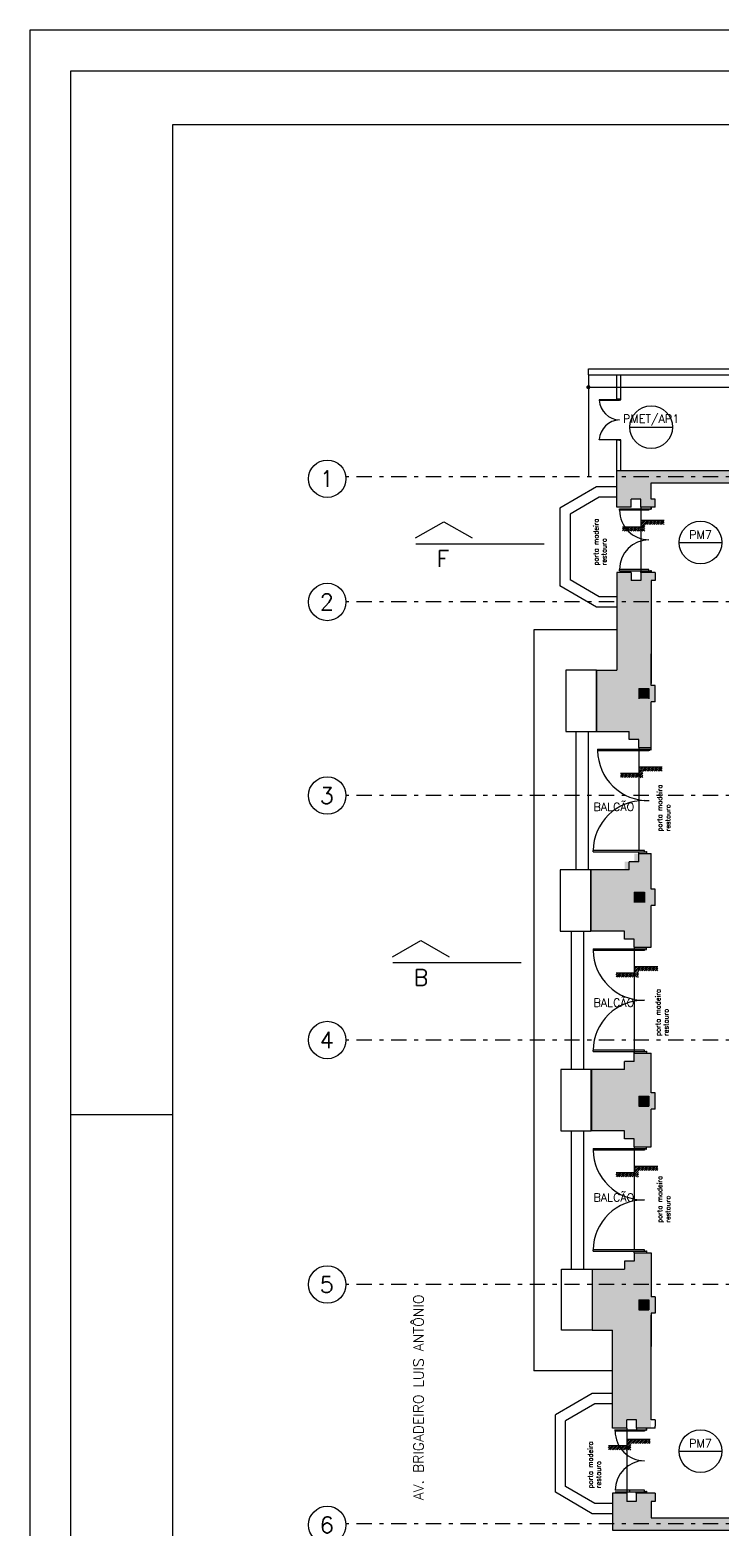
# Model space of a CAD drawing. Extents: x -14 to 107, y -33 to 53.
# Drawn here: x -13.7 to 3.3, y 16 to 52.81 of the extents above; entities that cross this region are included whole.
import ezdxf
from ezdxf.enums import TextEntityAlignment as Align

# ---------------------------------------------------------------- set-up
doc = ezdxf.new("R2010")
doc.units = 0
doc.header["$LTSCALE"] = 1.5
doc.header["$MEASUREMENT"] = 0
doc.linetypes.add('DASHDOT', pattern=[1, 0.5, -0.25, 0, -0.25])
doc.layers.get('0').update_dxf_attribs({"linetype": 'CONTINUOUS'})
for name, color, linetype in [('A-CAIXILHO', 1, 'CONTINUOUS'), ('A-PAREDE', 3, 'CONTINUOUS'), ('A-PORTAS', 7, 'CONTINUOUS'), ('EIXOS', 32, 'DASHDOT'), ('N-LNHVISTA', 7, 'CONTINUOUS'), ('N-NOTACOES', 6, 'CONTINUOUS'), ('N-TEXTO', 7, 'CONTINUOUS'), ('PILAR', 7, 'CONTINUOUS'), ('SOLID', 251, 'CONTINUOUS'), ('T-FOLHA', 7, 'CONTINUOUS')]:
    doc.layers.add(name, color=color, linetype=linetype)
doc.styles.add('COTA', font='romans.shx')
doc.styles.add('REGUA-080', font='simplex', dxfattribs={"height": 0.15})
doc.styles.add('REGUA-100', font='simplex.shx', dxfattribs={"height": 0.25})
doc.styles.add('ROMANS', font='romans')
doc.dimstyles.new('DG060-1', dxfattribs={"dimscale": 0.1, "dimtxt": 1.5, "dimasz": 1, "dimexe": 2, "dimexo": 2.5, "dimgap": 0.9, "dimtad": 1, "dimzin": 4, "dimdsep": 46, "dimtxsty": 'COTA', "dimblk": 'DOT', "dimblk1": 'DOT', "dimblk2": 'DOT', "dimsah": 1, "dimcen": 0.09, "dimclrd": 1, "dimclre": 1, "dimclrt": 2, "dimadec": 0, "dimazin": 0, "dimtfac": 1, "dimtdec": 4, "dimtix": 1, "dimtmove": 2, "dimatfit": 3, "dimldrblk": 'DOT', "dimfxl": 1, "dimtvp": 2, "dimtolj": 1, "dimtzin": 0, "dimarcsym": 0})

# ---------------------------------------------------------------- blocks, each defined once
blk = doc.blocks.new('N-1115')
at = {"layer": 'N-NOTACOES'}
blk.add_line((-0.0315, 0), (0, 0), dxfattribs=at)
blk.add_lwpolyline([(-0.03155, 0.00146), (-0.02463, 0.00546), (-0.0177, 0.00146)], dxfattribs=at)
at = {"layer": 'N-NOTACOES', "style": 'ROMANS'}
blk.add_attdef('A', (-0.02637, -0.00565), '', height=0.004, dxfattribs=at)
blk = doc.blocks.new('F')
at = {"xscale": 100, "yscale": 100, "zscale": 100}
blk.add_blockref('N-1115', (-1.085, 40.2), dxfattribs=at).add_auto_attribs({'A': 'F'})
blk = doc.blocks.new('N-1411')
at = {"layer": 'N-NOTACOES', "color": 1}
blk.add_line((-0.00525, 0), (0.00525, 0), dxfattribs=at)
blk.add_circle((0, 0), 0.00525, dxfattribs=at)
at = {"layer": 'N-NOTACOES', "color": 2, "style": 'ROMANS'}
for tag, p in [('ESQUADRIA', (0, 0.00192)), ('NUMERO', (0.00026, -0.00256))]:
    blk.add_attdef(tag, text='', height=0.002, dxfattribs=at).set_placement(p, align=Align.MIDDLE)
blk = doc.blocks.new('DOT')
at = {"color": 0, "linetype": 'ByBlock'}
blk.add_line((-0.5, 0), (-1, 0), dxfattribs=at)
at = {"color": 0, "linetype": 'ByBlock', "const_width": 0.5}
blk.add_lwpolyline([(-0.25, 0, 1), (0.25, 0, 1)], format="xyb", close=True, dxfattribs=at)
blk = doc.blocks.new('*D270')
at = {"color": 1, "linetype": 'ByBlock'}
for p, q in [((7.8, 43.6), (7.8, 44.247)), ((0, 44.1), (0, 43.847)), ((0.1, 44.047), (7.7, 44.047))]:
    blk.add_line(p, q, dxfattribs=at)
at = {"color": 1, "linetype": 'ByBlock', "xscale": 0.1, "yscale": 0.1, "zscale": 0.1, "rotation": 180}
blk.add_blockref('DOT', (0, 44.047), dxfattribs=at)
at = {"color": 1, "linetype": 'ByBlock', "xscale": 0.1, "yscale": 0.1, "zscale": 0.1}
blk.add_blockref('DOT', (7.8, 44.047), dxfattribs=at)
at = {"color": 2, "linetype": 'ByBlock', "insert": (3.9, 44.212), "char_height": 0.15, "attachment_point": 5, "style": 'COTA'}
blk.add_mtext('\\A1;7.80', dxfattribs=at)

msp = doc.modelspace()

# ---------------------------------------------------------------- hatches: boundary and pattern name
at = {"layer": 'N-NOTACOES', "linetype": 'ByBlock'}
h = msp.add_hatch(dxfattribs=at)
h.set_pattern_fill('ANSI31', color=1, scale=0.01, style=0)
h.set_pattern_definition([(45, (-12.61839, 20.422093), (-0.02245064, 0.02245064), [])])
h.paths.add_polyline_path([(1.6816, 40.775), (1.287, 40.775), (1.287, 40.615), (1.287, 40.515), (1.387, 40.515), (1.387, 40.675), (1.6816, 40.675)])
h.paths.add_polyline_path([(1.2816, 40.615), (0.8394, 40.615), (0.8394, 40.515), (1.2816, 40.515)])
h.paths.add_polyline_path([(1.8621, 40.775), (1.6816, 40.775), (1.6816, 40.675), (1.8621, 40.675)])
h = msp.add_hatch(dxfattribs=at)
h.set_pattern_fill('ANSI31', color=1, scale=0.01, style=0)
h.set_pattern_definition([(45, (-12.66839, 14.372093), (-0.02245064, 0.02245064), [])])
h.paths.add_polyline_path([(1.6316, 34.725), (1.237, 34.725), (1.237, 34.565), (1.237, 34.465), (1.337, 34.465), (1.337, 34.625), (1.6316, 34.625)])
h.paths.add_polyline_path([(1.2316, 34.565), (0.7894, 34.565), (0.7894, 34.465), (1.2316, 34.465)])
h.paths.add_polyline_path([(1.8121, 34.725), (1.6316, 34.725), (1.6316, 34.625), (1.8121, 34.625)])
h = msp.add_hatch(dxfattribs=at)
h.set_pattern_fill('ANSI31', color=1, scale=0.01, style=0)
h.set_pattern_definition([(45, (-12.77839, 9.472093), (-0.02245064, 0.02245064), [])])
h.paths.add_polyline_path([(1.5216, 29.825), (1.127, 29.825), (1.127, 29.665), (1.127, 29.565), (1.227, 29.565), (1.227, 29.725), (1.5216, 29.725)])
h.paths.add_polyline_path([(1.1216, 29.665), (0.6794, 29.665), (0.6794, 29.565), (1.1216, 29.565)])
h.paths.add_polyline_path([(1.7021, 29.825), (1.5216, 29.825), (1.5216, 29.725), (1.7021, 29.725)])
h = msp.add_hatch(dxfattribs=at)
h.set_pattern_fill('ANSI31', color=1, scale=0.01, style=0)
h.set_pattern_definition([(45, (-12.77839, 4.572093), (-0.02245064, 0.02245064), [])])
h.paths.add_polyline_path([(1.5216, 24.925), (1.127, 24.925), (1.127, 24.765), (1.127, 24.665), (1.227, 24.665), (1.227, 24.825), (1.5216, 24.825)])
h.paths.add_polyline_path([(1.1216, 24.765), (0.6794, 24.765), (0.6794, 24.665), (1.1216, 24.665)])
h.paths.add_polyline_path([(1.7021, 24.925), (1.5216, 24.925), (1.5216, 24.825), (1.7021, 24.825)])
h = msp.add_hatch(dxfattribs=at)
h.set_pattern_fill('ANSI31', color=1, scale=0.01, style=0)
h.set_pattern_definition([(45, (-12.96539, -2.127907), (-0.02245064, 0.02245064), [])])
h.paths.add_polyline_path([(1.3346, 18.225), (0.94, 18.225), (0.94, 18.065), (0.94, 17.965), (1.04, 17.965), (1.04, 18.125), (1.3346, 18.125)])
h.paths.add_polyline_path([(0.9346, 18.065), (0.4924, 18.065), (0.4924, 17.965), (0.9346, 17.965)])
h.paths.add_polyline_path([(1.5151, 18.225), (1.3346, 18.225), (1.3346, 18.125), (1.5151, 18.125)])
at = {"layer": 'PILAR', "linetype": 'ByBlock'}
for points in [[(1.487, 36.65), (1.237, 36.65), (1.237, 36.4), (1.487, 36.4)], [(1.377, 31.65), (1.127, 31.65), (1.127, 31.4), (1.377, 31.4)], [(1.487, 26.65), (1.237, 26.65), (1.237, 26.4), (1.487, 26.4)], [(1.237, 21.4), (1.487, 21.4), (1.487, 21.65), (1.237, 21.65)]]:
    msp.add_hatch(color=256, dxfattribs=at).paths.add_polyline_path(points)
at = {"layer": 'SOLID'}
h = msp.add_hatch(color=256, dxfattribs=at)
h.paths.add_polyline_path([(4.83, 41.8501), (0.7, 41.8501), (0.7, 41.1), (1.05, 41.1), (1.05, 41.3), (1.287, 41.3), (1.287, 41.1), (1.637, 41.1), (1.637, 41.3), (1.537, 41.3), (1.537, 41.7), (4.14, 41.7), (4.14, 40.45), (4.29, 40.45), (4.29, 41.7), (4.83, 41.7)])
h.paths.add_polyline_path([(4.83, 42), (0.7, 42), (0.7, 41.8501), (4.83, 41.8501)])
h.paths.add_polyline_path([(6.6, 41.8501), (5.51, 41.8501), (5.51, 41.7), (6.6, 41.7)])
h.paths.add_polyline_path([(6.6, 42), (6.34, 42), (5.51, 42), (5.51, 41.8501), (6.6, 41.8501)])
h.paths.add_polyline_path([(8.005, 41.8501), (7.28, 41.8501), (7.28, 41.7), (8.005, 41.7)])
h.paths.add_polyline_path([(8.005, 42), (7.28, 42), (7.28, 41.8501), (8.005, 41.8501)])
at = {"layer": 'SOLID', "linetype": 'ByBlock'}
h = msp.add_hatch(color=256, dxfattribs=at)
h.paths.add_polyline_path([(1.537, 38.7751), (0.7, 38.7751), (0.7, 37.0997), (0.2, 37.0997), (0.2, 35.6), (1, 35.6), (1, 35.4), (1.237, 35.4), (1.237, 35.2), (1.537, 35.2)])
h.paths.add_polyline_path([(1.637, 36.725), (1.537, 36.725), (1.537, 36.325), (1.637, 36.325)])
h.paths.add_polyline_path([(1.537, 39.5), (1.2862, 39.5), (1.2862, 39.3), (1.05, 39.3), (1.05, 39.5), (0.7, 39.5), (0.7, 38.7751), (1.537, 38.7751)])
h.paths.add_polyline_path([(1.637, 39.5), (1.537, 39.5), (1.537, 39.3), (1.637, 39.3)])
h = msp.add_hatch(color=256, dxfattribs=at)
h.paths.add_polyline_path([(1.637, 31.725), (1.537, 31.725), (1.537, 31.325), (1.637, 31.325)])
h.paths.add_polyline_path([(1.537, 32.6), (1.127, 32.6), (1.127, 32.4), (0.89, 32.4), (0.89, 32.2), (0.0609, 32.2), (0.0609, 30.7), (0.89, 30.7), (0.89, 30.5), (1.127, 30.5), (1.127, 30.3), (1.537, 30.3)])
h = msp.add_hatch(color=256, dxfattribs=at)
h.paths.add_polyline_path([(1.537, 27.7), (1.127, 27.7), (1.127, 27.5), (0.89, 27.5), (0.89, 27.3), (0.0731, 27.3), (0.0731, 25.8), (0.89, 25.8), (0.89, 25.6), (1.127, 25.6), (1.127, 25.4), (1.537, 25.4)])
h.paths.add_polyline_path([(1.237, 26.65), (1.487, 26.65), (1.487, 26.4), (1.237, 26.4)], flags=16)
h.paths.add_polyline_path([(1.637, 26.725), (1.537, 26.725), (1.537, 26.325), (1.637, 26.325)])
h = msp.add_hatch(color=256, dxfattribs=at)
h.paths.add_polyline_path([(1.537, 22.0251), (0.0913, 22.0251), (0.0913, 20.9003), (0.59, 20.9003), (0.59, 18.5), (0.94, 18.5), (0.94, 18.7), (1.177, 18.7), (1.177, 18.5), (1.427, 18.5), (1.537, 18.5)])
h.paths.add_polyline_path([(1.237, 21.4), (1.237, 21.65), (1.487, 21.65), (1.487, 21.4)], flags=16)
h.paths.add_polyline_path([(1.637, 21.725), (1.537, 21.725), (1.537, 21.325), (1.637, 21.325)])
h.paths.add_polyline_path([(1.537, 22.8), (1.127, 22.8), (1.127, 22.6), (0.89, 22.6), (0.89, 22.4), (0.0913, 22.4), (0.0913, 22.0251), (1.537, 22.0251)])
at = {"layer": 'SOLID'}
h = msp.add_hatch(color=256, dxfattribs=at)
h.paths.add_polyline_path([(1.537, 16.7), (1.637, 16.7), (1.637, 16.9), (1.1762, 16.9), (1.1762, 16.7), (0.94, 16.7), (0.94, 16.9), (0.59, 16.9), (0.59, 16.1501), (4.76, 16.1501), (4.76, 16.3), (1.537, 16.3)])
h.paths.add_polyline_path([(4.76, 16.1501), (0.59, 16.1501), (0.59, 16), (4.76, 16)])
h.paths.add_polyline_path([(5.64, 16.1501), (5.41, 16.1501), (5.41, 16), (5.64, 16)])
h.paths.add_polyline_path([(5.64, 16.3), (5.41, 16.3), (5.41, 16.1501), (5.64, 16.1501)])
h.paths.add_polyline_path([(6.59, 16.1501), (6.29, 16.1501), (6.29, 16), (6.59, 16)])
h.paths.add_polyline_path([(6.59, 16.3), (6.29, 16.3), (6.29, 16.1501), (6.59, 16.1501)])
h.paths.add_polyline_path([(7.96, 16.1501), (7.24, 16.1501), (7.24, 16), (7.96, 16)])
h.paths.add_polyline_path([(7.96, 16.3), (7.54, 16.3), (7.24, 16.3), (7.24, 16.1501), (7.96, 16.1501)])

# ---------------------------------------------------------------- linework, layer by layer
at = {"color": 1}
for centre, start, end in [((0.7772, 43.7533), 182.84722, 268.21226), ((0.7772, 42.7356), 91.78774, 177.15278)]:
    msp.add_arc(centre, 0.5091, start, end, dxfattribs=at)
at = {"layer": 'A-CAIXILHO'}
for p, q in [((0.767, 41.025), (0.767, 41.0625)), ((0.767, 41.06), (1.522, 41.06)), ((1.487, 41.025), (0.767, 41.025)), ((1.287, 41.1), (1.287, 41.06)), ((1.537, 41.1), (1.287, 41.1)), ((1.487, 41.06), (1.487, 41.025)), ((1.522, 41.06), (1.522, 41.05)), ((1.522, 41.05), (1.537, 41.05)), ((1.537, 41.1), (1.537, 41.05)), ((1.537, 41.05), (1.537, 41.1)), ((1.487, 39.575), (0.767, 39.575)), ((0.767, 39.54), (0.767, 39.575)), ((0.767, 39.54), (1.522, 39.54)), ((1.2862, 39.5), (1.2862, 39.54)), ((1.537, 39.5), (1.2862, 39.5)), ((1.487, 39.54), (1.487, 39.575)), ((1.522, 39.54), (1.522, 39.55)), ((1.522, 39.55), (1.537, 39.55)), ((1.537, 39.5), (1.537, 39.55)), ((1.537, 39.55), (1.537, 39.5)), ((0.7, 38.093), (-1.3371, 38.093)), ((-1.3371, 38.093), (-1.3371, 19.907)), ((0.226, 35.16), (1.522, 35.16)), ((0.226, 35.16), (0.226, 35.125)), ((1.487, 35.125), (0.226, 35.125)), ((1.237, 35.2), (1.237, 35.16)), ((1.4885, 35.16), (1.4885, 35.125)), ((1.522, 35.16), (1.522, 35.15)), ((1.522, 35.15), (1.537, 35.15)), ((1.537, 35.15), (1.537, 35.2)), ((1.377, 32.675), (0.116, 32.675)), ((0.116, 32.64), (0.116, 32.675)), ((0.116, 32.64), (1.412, 32.64)), ((1.237, 32.6), (1.237, 32.64)), ((1.3785, 32.64), (1.3785, 32.675)), ((1.412, 32.64), (1.412, 32.65)), ((1.412, 32.65), (1.427, 32.65)), ((1.427, 32.65), (1.427, 32.6)), ((0.116, 30.26), (1.412, 30.26)), ((0.116, 30.26), (0.116, 30.225)), ((1.377, 30.225), (0.116, 30.225)), ((1.127, 30.3), (1.127, 30.26)), ((1.3785, 30.26), (1.3785, 30.225)), ((1.412, 30.26), (1.412, 30.25)), ((1.412, 30.25), (1.427, 30.25)), ((1.427, 30.25), (1.427, 30.3)), ((1.377, 27.775), (0.116, 27.775)), ((0.116, 27.74), (0.116, 27.775)), ((0.116, 27.74), (1.412, 27.74)), ((1.127, 27.7), (1.127, 27.74)), ((1.3785, 27.74), (1.3785, 27.775)), ((1.412, 27.74), (1.412, 27.75)), ((1.412, 27.75), (1.427, 27.75)), ((1.427, 27.75), (1.427, 27.7)), ((0.116, 25.36), (1.412, 25.36)), ((0.116, 25.36), (0.116, 25.325)), ((1.377, 25.325), (0.116, 25.325)), ((1.127, 25.4), (1.127, 25.36)), ((1.3785, 25.36), (1.3785, 25.325)), ((1.412, 25.36), (1.412, 25.35)), ((1.412, 25.35), (1.427, 25.35)), ((1.427, 25.35), (1.427, 25.4)), ((1.377, 22.875), (0.116, 22.875)), ((0.116, 22.84), (0.116, 22.875)), ((0.116, 22.84), (1.412, 22.84)), ((1.127, 22.8), (1.127, 22.84)), ((1.3785, 22.84), (1.3785, 22.875)), ((1.412, 22.84), (1.412, 22.85)), ((1.412, 22.85), (1.427, 22.85)), ((1.427, 22.85), (1.427, 22.8)), ((0.59, 19.907), (-1.3371, 19.907)), ((0.657, 18.425), (0.657, 18.4625)), ((0.657, 18.46), (1.412, 18.46)), ((1.377, 18.425), (0.657, 18.425)), ((1.177, 18.5), (1.177, 18.46)), ((1.427, 18.5), (1.177, 18.5)), ((1.377, 18.46), (1.377, 18.425)), ((1.412, 18.46), (1.412, 18.45)), ((1.412, 18.45), (1.427, 18.45)), ((1.427, 18.5), (1.427, 18.45)), ((1.427, 18.45), (1.427, 18.5)), ((1.377, 16.975), (0.657, 16.975)), ((0.657, 16.94), (1.412, 16.94)), ((1.02, 16.94), (1.02, 16.975)), ((1.1762, 16.9), (1.1762, 16.94)), ((1.377, 16.94), (1.377, 16.975)), ((1.412, 16.94), (1.412, 16.95)), ((1.412, 16.95), (1.427, 16.95)), ((1.427, 16.9), (1.427, 16.95)), ((1.427, 16.95), (1.427, 16.9)), ((1.5378, 16.9), (1.1762, 16.9))]:
    msp.add_line(p, q, dxfattribs=at)
for centre, radius, start, end in [((1.487, 41.0213), 0.72, 179.70236, 270), ((1.4933, 39.575), 0.7263, 90.49521, 180), ((1.4698, 35.1438), 1.2439, 180.86369, 270.86369), ((1.3598, 32.6562), 1.2439, 89.13631, 179.13631), ((1.3598, 30.2438), 1.2439, 180.86369, 270.86369), ((1.3598, 27.7563), 1.2439, 89.13631, 179.13631), ((1.3598, 25.3437), 1.2439, 180.86369, 270.86369), ((1.3598, 22.8562), 1.2439, 89.13631, 179.13631), ((1.377, 18.4213), 0.72, 179.70236, 270), ((1.3833, 16.975), 0.7263, 90.49521, 180)]:
    msp.add_arc(centre, radius, start, end, dxfattribs=at)
at = {"layer": 'A-PAREDE'}
for p, q in [((0, 44.5), (60.0886, 44.5)), ((0, 44.35), (0, 44.5)), ((0, 44.35), (60.0148, 44.35)), ((0.7, 42), (23.1057, 42)), ((0.7, 41.1), (0.7, 42)), ((1.537, 41.7), (4.14, 41.7)), ((1.537, 41.3), (1.537, 41.7)), ((1.05, 41.1), (1.05, 41.3)), ((1.287, 41.3), (1.05, 41.3)), ((1.287, 41.1), (1.287, 41.3)), ((1.637, 41.3), (1.537, 41.3)), ((1.637, 41.1), (1.637, 41.3)), ((1.05, 41.1), (0.7, 41.1)), ((1.637, 41.1), (1.287, 41.1)), ((0.7, 39.5), (0.7, 37.0997)), ((1.05, 39.5), (0.7, 39.5)), ((1.05, 39.5), (1.05, 39.3)), ((1.2862, 39.5), (1.2862, 39.3)), ((1.637, 39.5), (1.537, 39.5)), ((1.637, 39.5), (1.637, 39.3)), ((1.2862, 39.3), (1.05, 39.3)), ((1.637, 39.3), (1.537, 39.3)), ((1.537, 39.3), (1.537, 36.775)), ((1.537, 36.725), (1.537, 37.5)), ((0.2, 37.0997), (0.7, 37.0997)), ((0.2, 37.0997), (0.2, 35.6)), ((1.237, 36.65), (1.237, 36.4)), ((1.237, 36.65), (1.487, 36.65)), ((1.487, 36.65), (1.487, 36.4)), ((1.637, 36.725), (1.537, 36.725)), ((1.637, 36.725), (1.537, 36.725)), ((1.637, 36.325), (1.637, 36.725)), ((1.537, 35.2), (1.537, 36.325)), ((1.637, 36.325), (1.537, 36.325)), ((0.2, 35.6), (1, 35.6)), ((1, 35.4), (1, 35.6)), ((1.237, 35.4), (1, 35.4)), ((1.237, 35.2), (1.237, 35.4)), ((1.237, 35.2), (1.537, 35.2)), ((1.237, 35.2), (1.537, 35.2)), ((1.237, 35.2), (1.537, 35.2)), ((1.237, 35.2), (1.537, 35.2)), ((1.237, 32.4), (1, 32.4)), ((1, 32.2), (1, 32.4)), ((1.237, 32.4), (1.237, 32.6)), ((1.237, 32.6), (1.427, 32.6)), ((1.237, 32.6), (1.427, 32.6)), ((1.237, 32.6), (1.537, 32.6)), ((1.537, 31.725), (1.537, 32.6)), ((1, 32.2), (0.0609, 32.2)), ((0.0609, 32.1997), (0.0609, 30.7)), ((1.637, 31.725), (1.537, 31.725)), ((1.637, 31.725), (1.537, 31.725)), ((1.637, 31.325), (1.637, 31.725)), ((1.127, 31.65), (1.127, 31.4)), ((1.127, 31.65), (1.377, 31.65)), ((1.377, 31.65), (1.377, 31.4)), ((1.537, 30.3), (1.537, 31.325)), ((1.637, 31.325), (1.537, 31.325)), ((0.89, 30.7), (0.0609, 30.7)), ((0.89, 30.5), (0.89, 30.7)), ((1.127, 30.5), (0.89, 30.5)), ((1.127, 30.3), (1.127, 30.5)), ((1.127, 30.3), (1.427, 30.3)), ((1.127, 30.3), (1.427, 30.3)), ((1.127, 30.3), (1.537, 30.3)), ((1.127, 27.7), (1.427, 27.7)), ((1.127, 27.5), (1.127, 27.7)), ((1.127, 27.7), (1.427, 27.7)), ((1.127, 27.7), (1.537, 27.7)), ((1.537, 26.725), (1.537, 27.7)), ((0.89, 27.3), (0.0731, 27.3)), ((0.0731, 27.2997), (0.0731, 25.8)), ((1.127, 27.5), (0.89, 27.5)), ((0.89, 27.3), (0.89, 27.5)), ((1.237, 26.65), (1.237, 26.4)), ((1.237, 26.65), (1.487, 26.65)), ((1.487, 26.65), (1.487, 26.4)), ((1.637, 26.725), (1.537, 26.725)), ((1.637, 26.725), (1.537, 26.725)), ((1.637, 26.325), (1.637, 26.725)), ((1.237, 26.4), (1.487, 26.4)), ((1.637, 26.325), (1.537, 26.325)), ((1.537, 25.4), (1.537, 26.325)), ((0.89, 25.8), (0.0731, 25.8)), ((0.89, 25.6), (0.89, 25.8)), ((1.127, 25.6), (0.89, 25.6)), ((1.127, 25.4), (1.127, 25.6)), ((1.127, 25.4), (1.537, 25.4)), ((0.89, 22.6), (0.89, 22.4)), ((1.127, 22.6), (0.89, 22.6)), ((1.127, 22.8), (1.127, 22.6)), ((1.127, 22.8), (1.427, 22.8)), ((1.127, 22.8), (1.537, 22.8)), ((1.537, 22.8), (1.537, 21.725)), ((0.09, 22.4), (0.89, 22.4)), ((0.0913, 22.4003), (0.0913, 20.9006)), ((1.637, 21.725), (1.537, 21.725)), ((1.637, 21.725), (1.637, 21.325)), ((1.237, 21.65), (1.237, 21.4)), ((1.237, 21.65), (1.487, 21.65)), ((1.237, 21.4), (1.487, 21.4)), ((1.487, 21.65), (1.487, 21.4)), ((1.637, 21.325), (1.537, 21.325)), ((1.637, 21.325), (1.537, 21.325)), ((1.537, 21.325), (1.537, 20.5)), ((1.537, 18.7), (1.537, 21.275)), ((0.09, 20.9003), (0.59, 20.9003)), ((0.59, 18.5), (0.59, 20.9003)), ((0.94, 18.5), (0.59, 18.5)), ((0.94, 18.5), (0.94, 18.7)), ((1.177, 18.7), (0.94, 18.7)), ((1.177, 18.5), (1.177, 18.7)), ((1.637, 18.5), (1.177, 18.5)), ((1.637, 18.7), (1.537, 18.7)), ((1.637, 18.7), (1.537, 18.7)), ((1.54, 18.7), (1.537, 18.7)), ((1.637, 18.7), (1.637, 18.55)), ((1.637, 18.5), (1.637, 18.55)), ((0.59, 16.9), (0.59, 16)), ((0.94, 16.9), (0.59, 16.9)), ((0.94, 16.9), (0.94, 16.7)), ((1.1762, 16.7), (0.94, 16.7)), ((1.637, 16.9), (1.1762, 16.9)), ((1.637, 16.9), (1.1762, 16.9)), ((1.1762, 16.9), (1.1762, 16.7)), ((1.537, 16.7), (1.537, 16.3)), ((1.637, 16.7), (1.537, 16.7)), ((1.637, 16.9), (1.637, 16.7)), ((1.537, 16.3), (11.65, 16.3)), ((0.59, 16), (21.17, 16))]:
    msp.add_line(p, q, dxfattribs=at)
at = {"layer": 'A-PORTAS'}
for points in [[(0.7613, 43.7371), (0.2687, 43.7371), (0.2687, 43.7281), (0.7613, 43.7281)], [(0.7613, 43.7493), (0.7613, 43.7371), (0.7774, 43.7371), (0.7774, 43.7345), (0.8, 43.7345), (0.8, 43.7493)], [(0.7613, 42.7519), (0.2687, 42.7519), (0.2687, 42.7609), (0.7613, 42.7609)], [(0.8, 42.7441), (0.8, 42.7544), (0.7703, 42.7544), (0.7703, 42.7519), (0.7613, 42.7519), (0.7613, 42.7441)]]:
    msp.add_lwpolyline(points, close=True, dxfattribs=at)
at = {"layer": 'EIXOS', "ltscale": 0.5}
for p, q in [((78.8353, 41.8501), (-5.9475, 41.8501)), ((78.8353, 38.7751), (-5.9475, 38.7751)), ((78.8353, 34.0251), (-5.9475, 34.0251)), ((78.8353, 28.0251), (-5.9475, 28.0251)), ((78.8353, 22.0251), (-5.9475, 22.0251)), ((78.8353, 16.1501), (-5.9475, 16.1501))]:
    msp.add_line(p, q, dxfattribs=at)
at = {"layer": 'EIXOS', "linetype": 'Continuous'}
for centre in [(-6.4066, 41.8001), (-6.4066, 38.7751), (-6.4066, 34.0251), (-6.4066, 28.0251), (-6.4066, 22.0251), (-6.4066, 16.125)]:
    msp.add_circle(centre, 0.4592, dxfattribs=at)
at = {"layer": 'N-LNHVISTA'}
for p, q in [((0, 44.35), (0, 41.8501)), ((0.7, 43.7493), (0.7, 44.35)), ((0.8, 43.7493), (0.8, 44.35)), ((0.8, 43.7493), (0.7, 43.7493)), ((0.7, 42), (0.7, 42.7493)), ((0.8, 42.7493), (0.7, 42.7493)), ((0.8, 42), (0.8, 42.7493)), ((0.2, 41.6), (-0.7, 41.075)), ((0.7, 41.6), (0.2, 41.6)), ((0.2676, 41.35), (-0.45, 40.9314)), ((0.7, 41.35), (0.2676, 41.35)), ((-0.7, 41.075), (-0.7, 39.175)), ((-0.45, 40.9314), (-0.45, 39.3186)), ((0.2, 38.65), (-0.7, 39.175)), ((0.2676, 38.9), (-0.45, 39.3186)), ((0.7, 38.9), (0.2676, 38.9)), ((0.7, 38.65), (0.2, 38.65)), ((-0.3, 32.2), (-0.3, 35.6)), ((0, 32.2), (0, 35.6)), ((-0.41, 27.3), (-0.41, 30.7)), ((-0.11, 27.3), (-0.11, 30.7)), ((-0.41, 22.4), (-0.41, 25.8)), ((-0.11, 22.4), (-0.11, 25.8)), ((0.09, 19.35), (-0.81, 18.825)), ((0.59, 19.35), (0.09, 19.35)), ((-0.81, 16.925), (-0.81, 18.825)), ((0.1576, 19.1), (-0.56, 18.6814)), ((0.59, 19.1), (0.1576, 19.1)), ((-0.56, 17.0686), (-0.56, 18.6814)), ((0.1576, 16.65), (-0.56, 17.0686)), ((0.09, 16.4), (-0.81, 16.925)), ((0.59, 16.65), (0.1576, 16.65)), ((0.59, 16.4), (0.09, 16.4))]:
    msp.add_line(p, q, dxfattribs=at)
at = {"layer": 'N-LNHVISTA', "color": 1}
for p, q in [((1.287, 41.06), (1.287, 39.5)), ((1.237, 35.16), (1.237, 32.675)), ((1.127, 30.26), (1.127, 27.7)), ((1.127, 25.36), (1.127, 22.875)), ((0.94, 18.5), (0.94, 16.9))]:
    msp.add_line(p, q, dxfattribs=at)
at = {"layer": 'N-LNHVISTA'}
for points in [[(0.2, 35.5997), (0.2, 37.0997), (-0.55, 37.0997), (-0.55, 35.5997)], [(0.0596, 30.6997), (0.0596, 32.1997), (-0.6904, 32.1997), (-0.6904, 30.6997)], [(0.0717, 25.7997), (0.0717, 27.2997), (-0.6783, 27.2997), (-0.6783, 25.7997)], [(0.09, 22.4003), (0.09, 20.9003), (-0.66, 20.9003), (-0.66, 22.4003)]]:
    msp.add_lwpolyline(points, close=True, dxfattribs=at)
at = {"layer": 'N-NOTACOES', "color": 4, "linetype": 'ByBlock'}
for points in [[(1.8621, 40.775), (1.287, 40.775), (1.287, 40.615), (0.8394, 40.615)], [(1.8121, 34.725), (1.237, 34.725), (1.237, 34.565), (0.7894, 34.565)], [(1.7021, 29.825), (1.127, 29.825), (1.127, 29.665), (0.6794, 29.665)], [(1.7021, 24.925), (1.127, 24.925), (1.127, 24.765), (0.6794, 24.765)], [(1.5151, 18.225), (0.94, 18.225), (0.94, 18.065), (0.4924, 18.065)]]:
    msp.add_lwpolyline(points, dxfattribs=at)
at = {"layer": 'T-FOLHA', "color": 1}
msp.add_lwpolyline([(-13.699, -33.2871), (-13.699, 52.8129), (107.201, 52.8129), (107.201, -33.2871)], close=True, dxfattribs=at)
at = {"layer": 'T-FOLHA', "color": 2}
msp.add_lwpolyline([(-12.699, -32.2871), (-12.699, 51.8129), (106.201, 51.8129), (106.201, -32.2871)], close=True, dxfattribs=at)
at = {"layer": 'T-FOLHA', "color": 3}
msp.add_lwpolyline([(-10.199, 50.4912), (105.201, 50.4912), (105.201, -30.6831), (-10.199, -30.6831), (-10.199, 50.4912)], dxfattribs=at)
at = {"layer": 'T-FOLHA', "color": 2}
msp.add_lwpolyline([(-10.199, 26.1872), (-12.699, 26.1872)], dxfattribs=at)

# ---------------------------------------------------------------- block references
at = {"layer": 'A-PAREDE'}
msp.add_blockref('F', (0, 0), dxfattribs=at)
at = {"layer": 'N-LNHVISTA', "xscale": 100, "yscale": 100, "zscale": 100}
for p, values in [((1.5397, 43.0662), {'ESQUADRIA': 'PMET/AP1'}), ((2.7519, 40.2357), {'ESQUADRIA': 'PM7'}), ((2.7499, 17.9339), {'ESQUADRIA': 'PM7'})]:
    msp.add_blockref('N-1411', p, dxfattribs=at).add_auto_attribs(values)
at = {"layer": 'N-TEXTO', "xscale": 100, "yscale": 100, "zscale": 100}
msp.add_blockref('N-1115', (-1.6485, 29.9246), dxfattribs=at).add_auto_attribs({'A': 'B'})

# ---------------------------------------------------------------- texts
at = {"layer": 'EIXOS', "color": 2, "style": 'ROMANS'}
for s, p in [('1', (-6.5884, 41.5999)), ('2', (-6.5884, 38.5749)), ('3', (-6.5884, 33.8249)), ('4', (-6.5884, 27.8249)), ('5', (-6.5884, 21.8249)), ('6', (-6.5884, 15.9248))]:
    msp.add_text(s, height=0.4, dxfattribs=at).set_placement(p)
at = {"layer": 'N-TEXTO', "color": 4, "style": 'REGUA-100'}
msp.add_text('AV. BRIGADEIRO LUIS ANTÔNIO', height=0.25, rotation=90, dxfattribs=at).set_placement((-4.0434, 16.7328))
at = {"layer": 'N-TEXTO', "color": 2, "linetype": 'ByBlock', "char_height": 0.12, "attachment_point": 4, "rotation": 90, "style": 'COTA'}
for insert in [(0.2856, 39.671), (1.8493, 33.1434), (1.807, 28.1237), (1.8493, 23.5386), (0.1477, 17.0228)]:
    msp.add_mtext('porta madeira\\Prestauro', dxfattribs=dict(at, insert=insert))
at = {"layer": 'N-TEXTO', "color": 3, "char_height": 0.2, "attachment_point": 4, "style": 'REGUA-080'}
for insert in [(0.1239, 33.7469), (0.1239, 28.9421), (0.1239, 24.1613)]:
    msp.add_mtext('BALCÃO', dxfattribs=dict(at, insert=insert))

# ---------------------------------------------------------------- dimensions: what is measured, and where the dimension line sits
at = {"layer": 'N-NOTACOES'}
dim = msp.add_linear_dim(base=(7.8, 44.0471), p1=(0, 44.35), p2=(7.8, 43.35), dimstyle='DG060-1', dxfattribs=at)
dim.commit()
dim.dimension.update_dxf_attribs({"geometry": '*D270', "text_midpoint": (3.9, 44.2121)})

doc.saveas('drawing.dxf')
